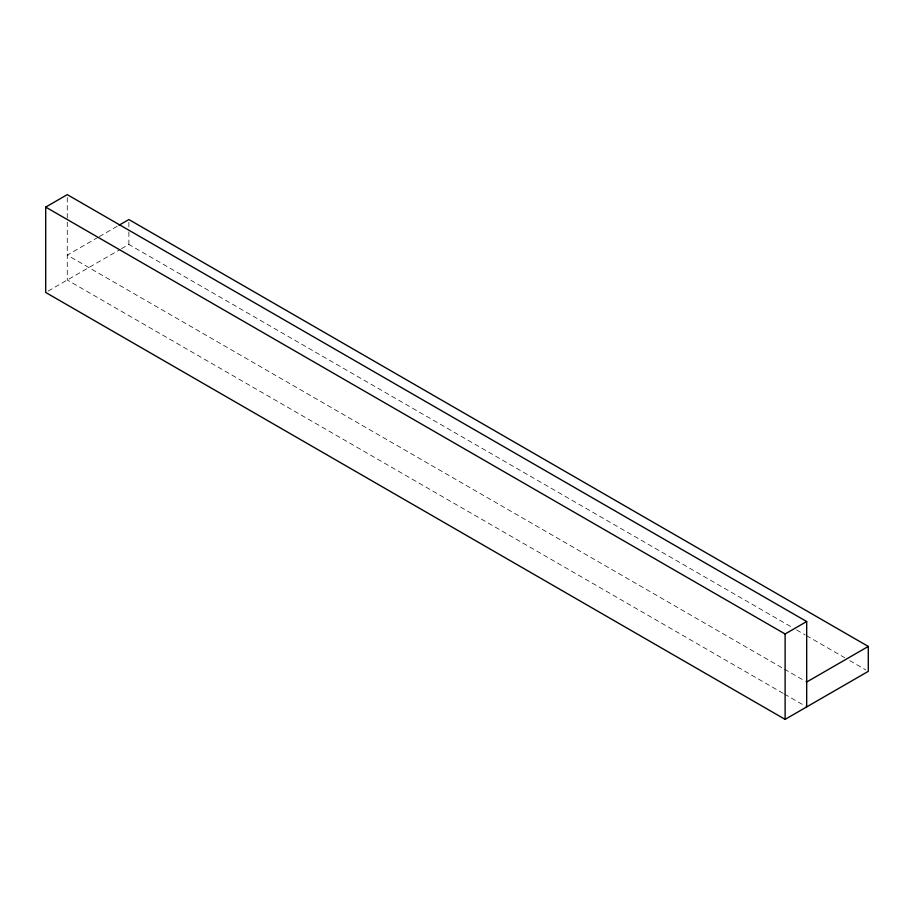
<?xml version="1.0" encoding="UTF-8"?>
<svg xmlns="http://www.w3.org/2000/svg" width="914" height="914" viewBox="0 0 914 914"><rect width="100%" height="100%" fill="white"/><g stroke="black" fill="none" stroke-linecap="round" stroke-linejoin="round"><path stroke-width="0.69" stroke-dasharray="4.57 3.43" d="M98.072 237.32L67.27 255.109L783.184 668.442M99.306 236.612L117.792 225.941M48.099 291.086L120.26 249.419M121.493 248.711L128.885 244.438L791.638 627.084M796.585 629.929L805.234 634.933M806.479 635.641L844.81 657.772M849.757 660.628L865.832 669.916M784.429 669.162L805.451 681.296M783.184 693.349L67.27 280.015L67.27 221.668M784.429 694.069L805.451 706.202M128.885 222.308L128.885 230.602M128.885 231.985L128.885 244.438M67.27 197.481L67.27 220.251"/><path stroke-width="1.37" d="M119.026 225.232L128.885 219.543L868.3 646.438L868.3 671.344L785.115 719.364L45.7 292.469L45.7 207.09L67.27 194.636L806.685 621.531L806.685 706.91M45.7 207.09L785.115 633.985L806.685 621.531M806.685 682.015L868.3 646.438M785.115 633.985L785.115 719.364"/></g></svg>
